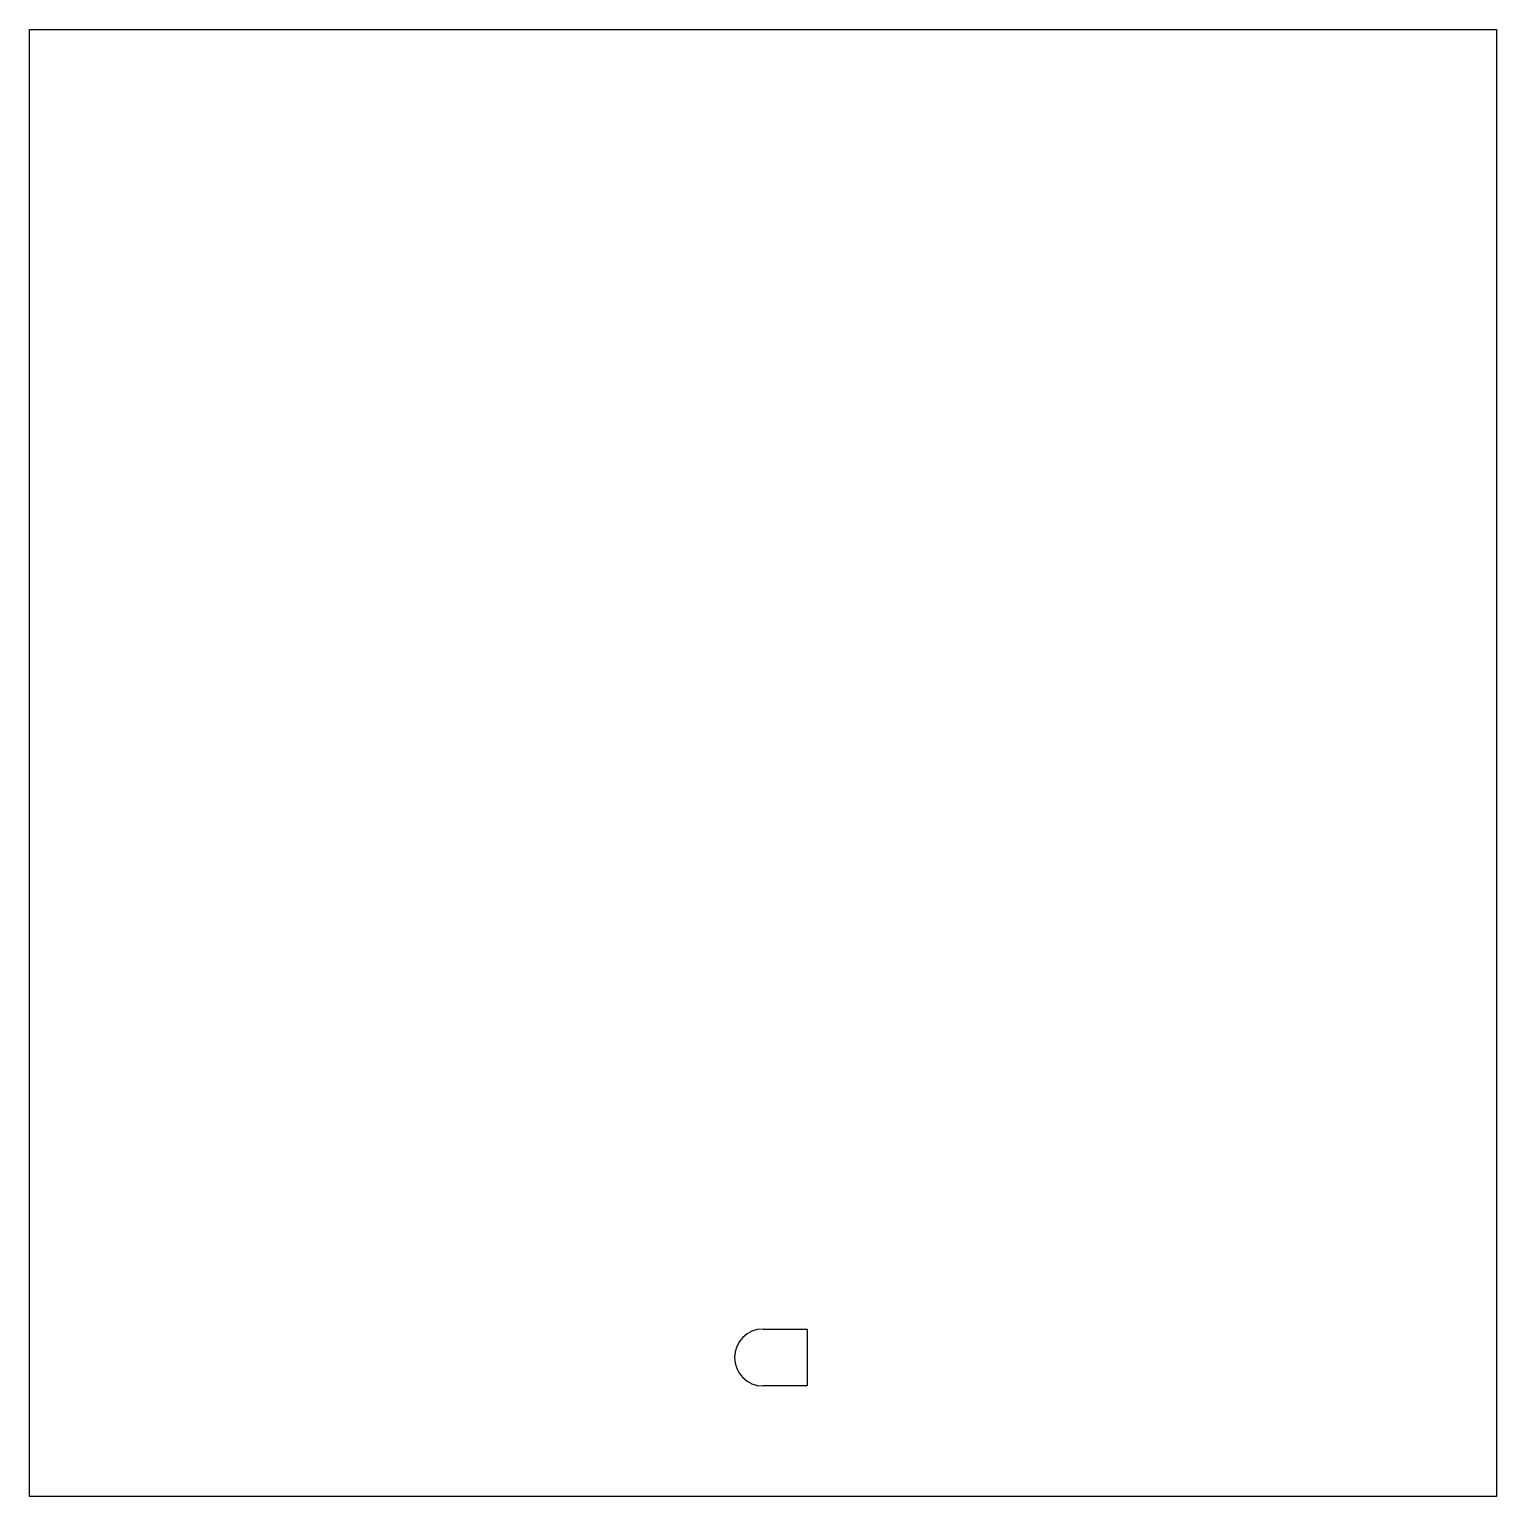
# Model space of a CAD drawing. Extents: x 0 to 232, y 0 to 232.
import ezdxf

# ---------------------------------------------------------------- set-up
doc = ezdxf.new("R2010")
doc.units = 0
doc.layers.get('0').update_dxf_attribs({"linetype": 'CONTINUOUS'})

msp = doc.modelspace()

# ---------------------------------------------------------------- linework, layer by layer
msp.add_lwpolyline([(0, 0), (0, 232), (232, 232), (232, 0)], close=True)
msp.add_lwpolyline([(116, 26.5), (123, 26.5), (123, 17.5), (116, 17.5)])
msp.add_arc((116, 22), 4.5, 90, 270)

doc.saveas('drawing.dxf')
